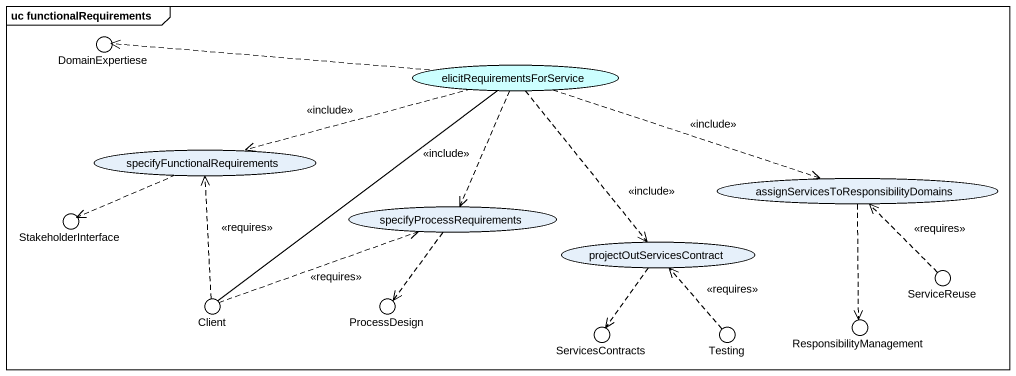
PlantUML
@startuml
mainframe uc functionalRequirements
() DomainExpertiese
usecase elicitRequirementsForService #CCFFFF
usecase "specifyFunctionalRequirements" as specifyFunctionalRequirement
usecase "assignServicesToResponsibilityDomains" as assignServicesToResponsibili
() StakeholderInterface
usecase specifyProcessRequirements
usecase projectOutServicesContract
() ServiceReuse
() Client
() ProcessDesign
() ResponsibilityManagement
() ServicesContracts
() Testing
elicitRequirementsForService .left.> DomainExpertiese
elicitRequirementsForService .left.> specifyFunctionalRequirement : <<include>>
elicitRequirementsForService .right.> assignServicesToResponsibili : <<include>>
elicitRequirementsForService ..> specifyProcessRequirements : <<include>>
elicitRequirementsForService ..> projectOutServicesContract : <<include>>
specifyFunctionalRequirement .left.> StakeholderInterface
assignServicesToResponsibili ..> ResponsibilityManagement
specifyProcessRequirements ..> ProcessDesign
projectOutServicesContract ..> ServicesContracts
ServiceReuse .up.> assignServicesToResponsibili : <<requires>>
Client -up- elicitRequirementsForService
Client .up.> specifyFunctionalRequirement : <<requires>>
Client .right.> specifyProcessRequirements : <<requires>>
Testing .up.> projectOutServicesContract : <<requires>>
@enduml
